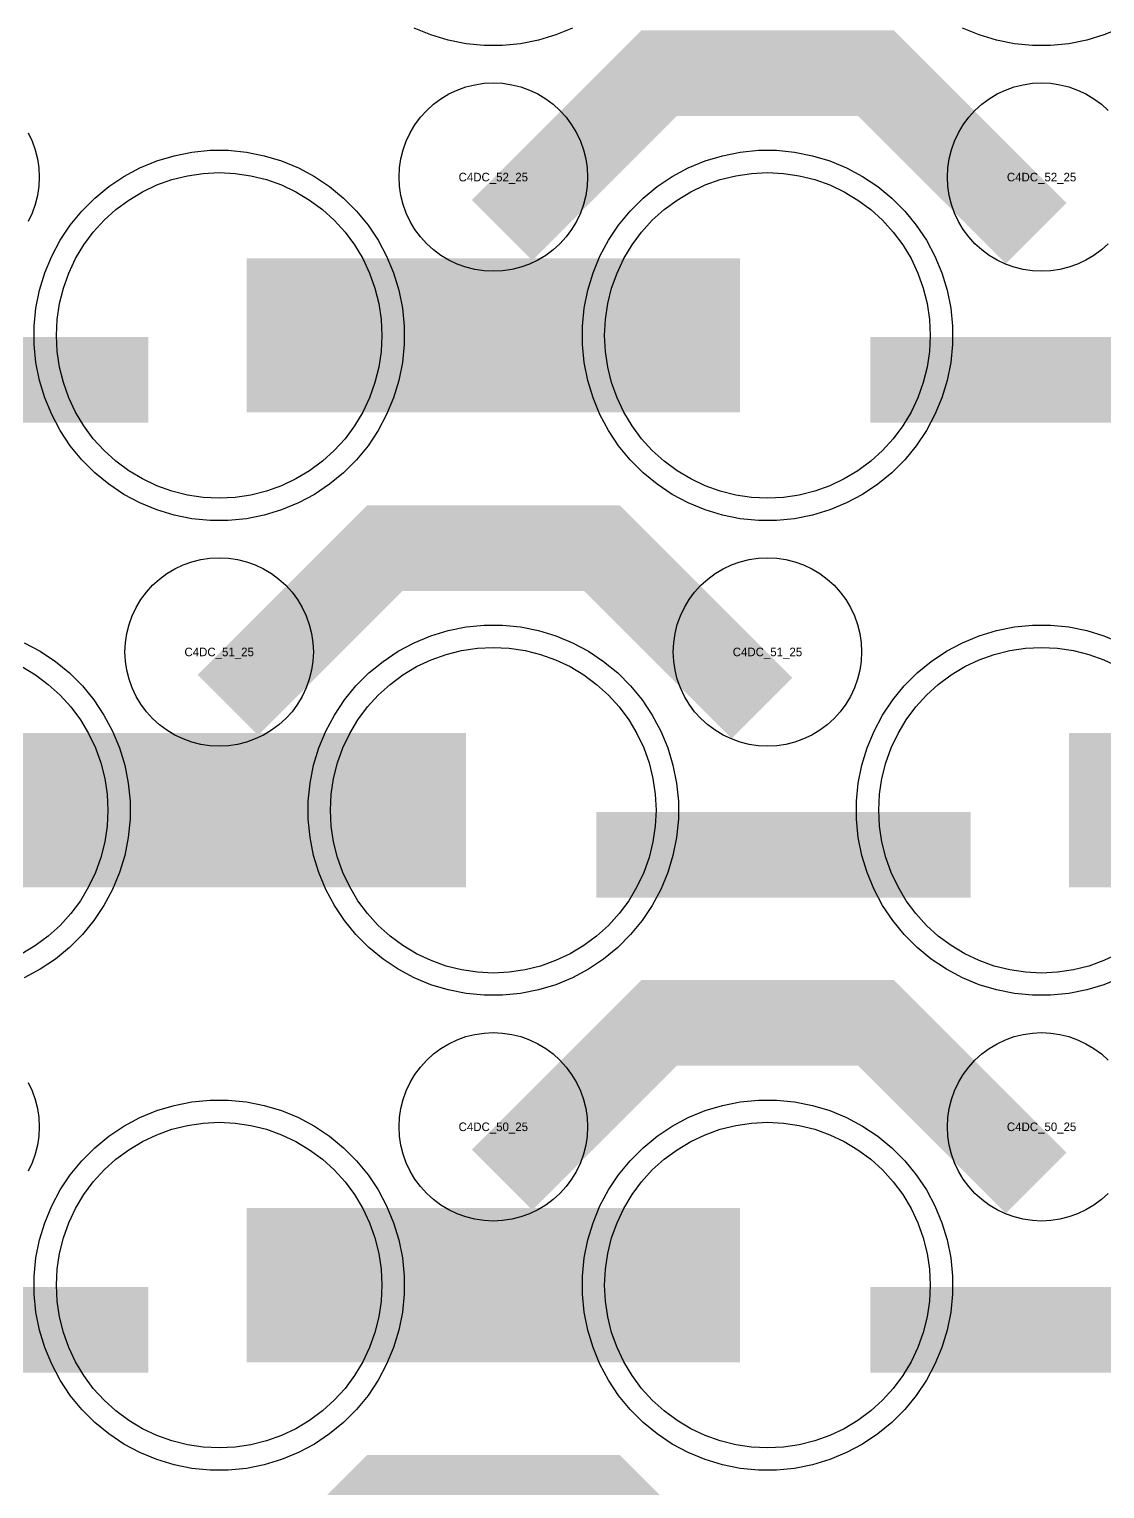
# Model space of a CAD drawing. Extents: x -11880 to 11880, y -14992 to 14992.
# Drawn here: x -4055.4 to -3741.5, y -7970.8 to -7544.9 of the extents above; entities that cross this region are included whole.
import ezdxf
from ezdxf.enums import TextEntityAlignment as Align

# ---------------------------------------------------------------- set-up
doc = ezdxf.new("R2010")
doc.units = 0
doc.header["$MEASUREMENT"] = 0
for name, color, linetype in [('GDS_775_DT_237', 138, 'CONTINUOUS'), ('RDL1_FS', 34, 'CONTINUOUS'), ('RDL_BS', 160, 'CONTINUOUS')]:
    doc.layers.add(name, color=color, linetype=linetype)

msp = doc.modelspace()

# ---------------------------------------------------------------- linework, layer by layer
at = {"layer": 'RDL1_FS'}
for points in [[(-4000, -7681.744), (-4004.657, -7681.515), (-4009.268, -7680.831), (-4013.791, -7679.699), (-4018.181, -7678.127), (-4022.395, -7676.135), (-4026.395, -7673.737), (-4030.14, -7670.959), (-4033.594, -7667.829), (-4036.724, -7664.375), (-4039.502, -7660.63), (-4041.9, -7656.63), (-4043.892, -7652.416), (-4045.464, -7648.026), (-4046.596, -7643.503), (-4047.28, -7638.892), (-4047.509, -7634.235), (-4047.28, -7629.578), (-4046.596, -7624.967), (-4045.464, -7620.444), (-4043.892, -7616.054), (-4041.9, -7611.84), (-4039.502, -7607.84), (-4036.724, -7604.095), (-4033.594, -7600.641), (-4030.14, -7597.511), (-4026.395, -7594.733), (-4022.395, -7592.335), (-4018.181, -7590.343), (-4013.791, -7588.771), (-4009.268, -7587.639), (-4004.657, -7586.955), (-4000, -7586.726), (-3995.343, -7586.955), (-3990.732, -7587.639), (-3986.209, -7588.771), (-3981.819, -7590.343), (-3977.605, -7592.335), (-3973.605, -7594.733), (-3969.86, -7597.511), (-3966.406, -7600.641), (-3963.276, -7604.095), (-3960.498, -7607.84), (-3958.1, -7611.84), (-3956.108, -7616.054), (-3954.536, -7620.444), (-3953.404, -7624.967), (-3952.72, -7629.578), (-3952.491, -7634.235), (-3952.72, -7638.892), (-3953.404, -7643.503), (-3954.536, -7648.026), (-3956.108, -7652.416), (-3958.1, -7656.63), (-3960.498, -7660.63), (-3963.276, -7664.375), (-3966.406, -7667.829), (-3969.86, -7670.959), (-3973.605, -7673.737), (-3977.605, -7676.135), (-3981.819, -7678.127), (-3986.209, -7679.699), (-3990.732, -7680.831), (-3995.343, -7681.515)], [(-3840, -7681.744), (-3844.657, -7681.515), (-3849.268, -7680.831), (-3853.791, -7679.699), (-3858.181, -7678.127), (-3862.395, -7676.135), (-3866.395, -7673.737), (-3870.14, -7670.959), (-3873.594, -7667.829), (-3876.724, -7664.375), (-3879.502, -7660.63), (-3881.9, -7656.63), (-3883.892, -7652.416), (-3885.464, -7648.026), (-3886.596, -7643.503), (-3887.28, -7638.892), (-3887.509, -7634.235), (-3887.28, -7629.578), (-3886.596, -7624.967), (-3885.464, -7620.444), (-3883.892, -7616.054), (-3881.9, -7611.84), (-3879.502, -7607.84), (-3876.724, -7604.095), (-3873.594, -7600.641), (-3870.14, -7597.511), (-3866.395, -7594.733), (-3862.395, -7592.335), (-3858.181, -7590.343), (-3853.791, -7588.771), (-3849.268, -7587.639), (-3844.657, -7586.955), (-3840, -7586.726), (-3835.343, -7586.955), (-3830.732, -7587.639), (-3826.209, -7588.771), (-3821.819, -7590.343), (-3817.605, -7592.335), (-3813.605, -7594.733), (-3809.86, -7597.511), (-3806.406, -7600.641), (-3803.276, -7604.095), (-3800.498, -7607.84), (-3798.1, -7611.84), (-3796.108, -7616.054), (-3794.536, -7620.444), (-3793.404, -7624.967), (-3792.72, -7629.578), (-3792.491, -7634.235), (-3792.72, -7638.892), (-3793.404, -7643.503), (-3794.536, -7648.026), (-3796.108, -7652.416), (-3798.1, -7656.63), (-3800.498, -7660.63), (-3803.276, -7664.375), (-3806.406, -7667.829), (-3809.86, -7670.959), (-3813.605, -7673.737), (-3817.605, -7676.135), (-3821.819, -7678.127), (-3826.209, -7679.699), (-3830.732, -7680.831), (-3835.343, -7681.515)], [(-3920, -7820.304), (-3924.657, -7820.075), (-3929.268, -7819.391), (-3933.791, -7818.259), (-3938.181, -7816.687), (-3942.395, -7814.695), (-3946.395, -7812.297), (-3950.14, -7809.519), (-3953.594, -7806.389), (-3956.724, -7802.935), (-3959.502, -7799.19), (-3961.9, -7795.19), (-3963.892, -7790.976), (-3965.464, -7786.586), (-3966.596, -7782.063), (-3967.28, -7777.452), (-3967.509, -7772.795), (-3967.28, -7768.138), (-3966.596, -7763.527), (-3965.464, -7759.004), (-3963.892, -7754.614), (-3961.9, -7750.4), (-3959.502, -7746.4), (-3956.724, -7742.655), (-3953.594, -7739.201), (-3950.14, -7736.071), (-3946.395, -7733.293), (-3942.395, -7730.895), (-3938.181, -7728.903), (-3933.791, -7727.331), (-3929.268, -7726.199), (-3924.657, -7725.515), (-3920, -7725.286), (-3915.343, -7725.515), (-3910.732, -7726.199), (-3906.209, -7727.331), (-3901.819, -7728.903), (-3897.605, -7730.895), (-3893.605, -7733.293), (-3889.86, -7736.071), (-3886.406, -7739.201), (-3883.276, -7742.655), (-3880.498, -7746.4), (-3878.1, -7750.4), (-3876.108, -7754.614), (-3874.536, -7759.004), (-3873.404, -7763.527), (-3872.72, -7768.138), (-3872.491, -7772.795), (-3872.72, -7777.452), (-3873.404, -7782.063), (-3874.536, -7786.586), (-3876.108, -7790.976), (-3878.1, -7795.19), (-3880.498, -7799.19), (-3883.276, -7802.935), (-3886.406, -7806.389), (-3889.86, -7809.519), (-3893.605, -7812.297), (-3897.605, -7814.695), (-3901.819, -7816.687), (-3906.209, -7818.259), (-3910.732, -7819.391), (-3915.343, -7820.075)], [(-4000, -7958.869), (-4004.657, -7958.64), (-4009.268, -7957.956), (-4013.791, -7956.824), (-4018.181, -7955.252), (-4022.395, -7953.26), (-4026.395, -7950.862), (-4030.14, -7948.084), (-4033.594, -7944.954), (-4036.724, -7941.5), (-4039.502, -7937.755), (-4041.9, -7933.755), (-4043.892, -7929.541), (-4045.464, -7925.151), (-4046.596, -7920.628), (-4047.28, -7916.017), (-4047.509, -7911.36), (-4047.28, -7906.703), (-4046.596, -7902.092), (-4045.464, -7897.569), (-4043.892, -7893.179), (-4041.9, -7888.965), (-4039.502, -7884.965), (-4036.724, -7881.22), (-4033.594, -7877.766), (-4030.14, -7874.636), (-4026.395, -7871.858), (-4022.395, -7869.46), (-4018.181, -7867.468), (-4013.791, -7865.896), (-4009.268, -7864.764), (-4004.657, -7864.08), (-4000, -7863.851), (-3995.343, -7864.08), (-3990.732, -7864.764), (-3986.209, -7865.896), (-3981.819, -7867.468), (-3977.605, -7869.46), (-3973.605, -7871.858), (-3969.86, -7874.636), (-3966.406, -7877.766), (-3963.276, -7881.22), (-3960.498, -7884.965), (-3958.1, -7888.965), (-3956.108, -7893.179), (-3954.536, -7897.569), (-3953.404, -7902.092), (-3952.72, -7906.703), (-3952.491, -7911.36), (-3952.72, -7916.017), (-3953.404, -7920.628), (-3954.536, -7925.151), (-3956.108, -7929.541), (-3958.1, -7933.755), (-3960.498, -7937.755), (-3963.276, -7941.5), (-3966.406, -7944.954), (-3969.86, -7948.084), (-3973.605, -7950.862), (-3977.605, -7953.26), (-3981.819, -7955.252), (-3986.209, -7956.824), (-3990.732, -7957.956), (-3995.343, -7958.64)], [(-3840, -7958.869), (-3844.657, -7958.64), (-3849.268, -7957.956), (-3853.791, -7956.824), (-3858.181, -7955.252), (-3862.395, -7953.26), (-3866.395, -7950.862), (-3870.14, -7948.084), (-3873.594, -7944.954), (-3876.724, -7941.5), (-3879.502, -7937.755), (-3881.9, -7933.755), (-3883.892, -7929.541), (-3885.464, -7925.151), (-3886.596, -7920.628), (-3887.28, -7916.017), (-3887.509, -7911.36), (-3887.28, -7906.703), (-3886.596, -7902.092), (-3885.464, -7897.569), (-3883.892, -7893.179), (-3881.9, -7888.965), (-3879.502, -7884.965), (-3876.724, -7881.22), (-3873.594, -7877.766), (-3870.14, -7874.636), (-3866.395, -7871.858), (-3862.395, -7869.46), (-3858.181, -7867.468), (-3853.791, -7865.896), (-3849.268, -7864.764), (-3844.657, -7864.08), (-3840, -7863.851), (-3835.343, -7864.08), (-3830.732, -7864.764), (-3826.209, -7865.896), (-3821.819, -7867.468), (-3817.605, -7869.46), (-3813.605, -7871.858), (-3809.86, -7874.636), (-3806.406, -7877.766), (-3803.276, -7881.22), (-3800.498, -7884.965), (-3798.1, -7888.965), (-3796.108, -7893.179), (-3794.536, -7897.569), (-3793.404, -7902.092), (-3792.72, -7906.703), (-3792.491, -7911.36), (-3792.72, -7916.017), (-3793.404, -7920.628), (-3794.536, -7925.151), (-3796.108, -7929.541), (-3798.1, -7933.755), (-3800.498, -7937.755), (-3803.276, -7941.5), (-3806.406, -7944.954), (-3809.86, -7948.084), (-3813.605, -7950.862), (-3817.605, -7953.26), (-3821.819, -7955.252), (-3826.209, -7956.824), (-3830.732, -7957.956), (-3835.343, -7958.64)]]:
    msp.add_lwpolyline(points, close=True, dxfattribs=at)
for points in [[(-3991.998, -7634.235, 45, 45, 0), (-3919.998, -7634.235, 45, 45, 0)], [(-3919.998, -7634.235, 45, 45, 0), (-3847.998, -7634.235, 45, 45, 0)], [(-4071.998, -7772.795, 45, 45, 0), (-3999.998, -7772.795, 45, 45, 0)], [(-3999.998, -7772.795, 45, 45, 0), (-3927.998, -7772.795, 45, 45, 0)], [(-3751.998, -7772.795, 45, 45, 0), (-3679.998, -7772.795, 45, 45, 0)], [(-3991.998, -7911.36, 45, 45, 0), (-3919.998, -7911.36, 45, 45, 0)], [(-3919.998, -7911.36, 45, 45, 0), (-3847.998, -7911.36, 45, 45, 0)]]:
    msp.add_lwpolyline(points, format="xyseb", dxfattribs=at)
for points in [[(-3737.605, -7814.695), (-3741.819, -7816.687), (-3746.209, -7818.259), (-3750.732, -7819.391), (-3755.343, -7820.075), (-3760, -7820.304), (-3764.657, -7820.075), (-3769.268, -7819.391), (-3773.791, -7818.259), (-3778.181, -7816.687), (-3782.395, -7814.695), (-3786.395, -7812.297), (-3790.14, -7809.519), (-3793.594, -7806.389), (-3796.724, -7802.935), (-3799.502, -7799.19), (-3801.9, -7795.19), (-3803.892, -7790.976), (-3805.464, -7786.586), (-3806.596, -7782.063), (-3807.28, -7777.452), (-3807.509, -7772.795), (-3807.28, -7768.138), (-3806.596, -7763.527), (-3805.464, -7759.004), (-3803.892, -7754.614), (-3801.9, -7750.4), (-3799.502, -7746.4), (-3796.724, -7742.655), (-3793.594, -7739.201), (-3790.14, -7736.071), (-3786.395, -7733.293), (-3782.395, -7730.895), (-3778.181, -7728.903), (-3773.791, -7727.331), (-3769.268, -7726.199), (-3764.657, -7725.515), (-3760, -7725.286), (-3755.343, -7725.515), (-3750.732, -7726.199), (-3746.209, -7727.331), (-3741.819, -7728.903), (-3737.605, -7730.895)], [(-4057.605, -7730.895), (-4053.605, -7733.293), (-4049.86, -7736.071), (-4046.406, -7739.201), (-4043.276, -7742.655), (-4040.498, -7746.4), (-4038.1, -7750.4), (-4036.108, -7754.614), (-4034.536, -7759.004), (-4033.404, -7763.527), (-4032.72, -7768.138), (-4032.491, -7772.795), (-4032.72, -7777.452), (-4033.404, -7782.063), (-4034.536, -7786.586), (-4036.108, -7790.976), (-4038.1, -7795.19), (-4040.498, -7799.19), (-4043.276, -7802.935), (-4046.406, -7806.389), (-4049.86, -7809.519), (-4053.605, -7812.297), (-4057.605, -7814.695)]]:
    msp.add_lwpolyline(points, dxfattribs=at)
at = {"layer": 'RDL_BS'}
for points in [[(-3896.885, -7544.545), (-3901.795, -7546.576), (-3906.835, -7548.107), (-3912.062, -7549.153), (-3917.356, -7549.67), (-3922.644, -7549.67), (-3927.938, -7549.153), (-3933.165, -7548.107), (-3938.205, -7546.576), (-3943.115, -7544.545)], [(-3736.885, -7544.545), (-3741.795, -7546.576), (-3746.835, -7548.107), (-3752.062, -7549.153), (-3757.356, -7549.67), (-3762.644, -7549.67), (-3767.938, -7549.153), (-3773.165, -7548.107), (-3778.205, -7546.576), (-3783.115, -7544.545)], [(-3740.558, -7607.489), (-3742.557, -7609.301), (-3744.72, -7610.904), (-3747.044, -7612.297), (-3749.481, -7613.449), (-3752.016, -7614.356), (-3754.635, -7615.013), (-3757.307, -7615.409), (-3760, -7615.541), (-3762.693, -7615.409), (-3765.365, -7615.013), (-3767.984, -7614.356), (-3770.519, -7613.449), (-3772.956, -7612.297), (-3775.28, -7610.904), (-3777.443, -7609.301), (-3779.442, -7607.489), (-3781.254, -7605.49), (-3782.857, -7603.327), (-3784.25, -7601.003), (-3785.402, -7598.566), (-3786.309, -7596.031), (-3786.966, -7593.412), (-3787.362, -7590.74), (-3787.494, -7588.047), (-3787.362, -7585.354), (-3786.966, -7582.682), (-3786.309, -7580.063), (-3785.402, -7577.528), (-3784.25, -7575.091), (-3782.857, -7572.767), (-3781.254, -7570.604), (-3779.442, -7568.605), (-3777.443, -7566.793), (-3775.28, -7565.19), (-3772.956, -7563.797), (-3770.519, -7562.645), (-3767.984, -7561.738), (-3765.365, -7561.081), (-3762.693, -7560.685), (-3760, -7560.553), (-3757.307, -7560.685), (-3754.635, -7561.081), (-3752.016, -7561.738), (-3749.481, -7562.645), (-3747.044, -7563.797), (-3744.72, -7565.19), (-3742.557, -7566.793), (-3740.558, -7568.605)], [(-4055.75, -7575.091), (-4054.598, -7577.528), (-4053.691, -7580.063), (-4053.034, -7582.682), (-4052.638, -7585.354), (-4052.506, -7588.047), (-4052.638, -7590.74), (-4053.034, -7593.412), (-4053.691, -7596.031), (-4054.598, -7598.566), (-4055.75, -7601.003)], [(-3736.885, -7821.67), (-3741.795, -7823.701), (-3746.835, -7825.232), (-3752.062, -7826.278), (-3757.356, -7826.795), (-3762.644, -7826.795), (-3767.938, -7826.278), (-3773.165, -7825.232), (-3778.205, -7823.701), (-3783.115, -7821.67), (-3787.777, -7819.178), (-3792.191, -7816.231), (-3796.292, -7812.869), (-3800.074, -7809.087), (-3803.436, -7804.986), (-3806.383, -7800.572), (-3808.875, -7795.91), (-3810.906, -7791), (-3812.437, -7785.96), (-3813.483, -7780.733), (-3814, -7775.439), (-3814, -7770.151), (-3813.483, -7764.857), (-3812.437, -7759.63), (-3810.906, -7754.59), (-3808.875, -7749.68), (-3806.383, -7745.018), (-3803.436, -7740.604), (-3800.074, -7736.503), (-3796.292, -7732.721), (-3792.191, -7729.359), (-3787.777, -7726.412), (-3783.115, -7723.92), (-3778.205, -7721.889), (-3773.165, -7720.358), (-3767.938, -7719.312), (-3762.644, -7718.795), (-3757.356, -7718.795), (-3752.062, -7719.312), (-3746.835, -7720.358), (-3741.795, -7721.889), (-3736.885, -7723.92)], [(-4056.885, -7723.92), (-4052.223, -7726.412), (-4047.809, -7729.359), (-4043.708, -7732.721), (-4039.926, -7736.503), (-4036.564, -7740.604), (-4033.617, -7745.018), (-4031.125, -7749.68), (-4029.094, -7754.59), (-4027.563, -7759.63), (-4026.517, -7764.857), (-4026, -7770.151), (-4026, -7775.439), (-4026.517, -7780.733), (-4027.563, -7785.96), (-4029.094, -7791), (-4031.125, -7795.91), (-4033.617, -7800.572), (-4036.564, -7804.986), (-4039.926, -7809.087), (-4043.708, -7812.869), (-4047.809, -7816.231), (-4052.223, -7819.178), (-4056.885, -7821.67)], [(-3740.558, -7884.614), (-3742.557, -7886.426), (-3744.72, -7888.029), (-3747.044, -7889.422), (-3749.481, -7890.574), (-3752.016, -7891.481), (-3754.635, -7892.138), (-3757.307, -7892.534), (-3760, -7892.666), (-3762.693, -7892.534), (-3765.365, -7892.138), (-3767.984, -7891.481), (-3770.519, -7890.574), (-3772.956, -7889.422), (-3775.28, -7888.029), (-3777.443, -7886.426), (-3779.442, -7884.614), (-3781.254, -7882.615), (-3782.857, -7880.452), (-3784.25, -7878.128), (-3785.402, -7875.691), (-3786.309, -7873.156), (-3786.966, -7870.537), (-3787.362, -7867.865), (-3787.494, -7865.172), (-3787.362, -7862.479), (-3786.966, -7859.807), (-3786.309, -7857.188), (-3785.402, -7854.653), (-3784.25, -7852.216), (-3782.857, -7849.892), (-3781.254, -7847.729), (-3779.442, -7845.73), (-3777.443, -7843.918), (-3775.28, -7842.315), (-3772.956, -7840.922), (-3770.519, -7839.77), (-3767.984, -7838.863), (-3765.365, -7838.206), (-3762.693, -7837.81), (-3760, -7837.678), (-3757.307, -7837.81), (-3754.635, -7838.206), (-3752.016, -7838.863), (-3749.481, -7839.77), (-3747.044, -7840.922), (-3744.72, -7842.315), (-3742.557, -7843.918), (-3740.558, -7845.73)], [(-4055.75, -7852.216), (-4054.598, -7854.653), (-4053.691, -7857.188), (-4053.034, -7859.807), (-4052.638, -7862.479), (-4052.506, -7865.172), (-4052.638, -7867.865), (-4053.034, -7870.537), (-4053.691, -7873.156), (-4054.598, -7875.691), (-4055.75, -7878.128)]]:
    msp.add_lwpolyline(points, dxfattribs=at)
for points in [[(-3917.438, -7603.549, 25, 25, 0), (-3871.623, -7557.734, 25, 25, 0), (-3838.07, -7557.734, 25, 25, 0)], [(-3761.599, -7604.448, 25, 25, 0), (-3808.313, -7557.734, 25, 25, 0), (-3838.071, -7557.734, 25, 25, 0)], [(-4129.984, -7647.248, 25, 25, 0), (-4020.719, -7647.248, 25, 25, 0)], [(-3809.984, -7647.248, 25, 25, 0), (-3700.719, -7647.248, 25, 25, 0)], [(-3997.438, -7742.109, 25, 25, 0), (-3951.623, -7696.294, 25, 25, 0), (-3918.07, -7696.294, 25, 25, 0)], [(-3841.599, -7743.008, 25, 25, 0), (-3888.313, -7696.294, 25, 25, 0), (-3918.071, -7696.294, 25, 25, 0)], [(-3889.984, -7785.808, 25, 25, 0), (-3780.719, -7785.808, 25, 25, 0)], [(-3917.438, -7880.674, 25, 25, 0), (-3871.623, -7834.859, 25, 25, 0), (-3838.07, -7834.859, 25, 25, 0)], [(-3761.599, -7881.573, 25, 25, 0), (-3808.313, -7834.859, 25, 25, 0), (-3838.071, -7834.859, 25, 25, 0)], [(-4129.984, -7924.373, 25, 25, 0), (-4020.719, -7924.373, 25, 25, 0)], [(-3809.984, -7924.373, 25, 25, 0), (-3700.719, -7924.373, 25, 25, 0)], [(-3997.438, -8019.239, 25, 25, 0), (-3951.623, -7973.424, 25, 25, 0), (-3918.07, -7973.424, 25, 25, 0)], [(-3841.599, -8020.138, 25, 25, 0), (-3888.313, -7973.424, 25, 25, 0), (-3918.071, -7973.424, 25, 25, 0)]]:
    msp.add_lwpolyline(points, format="xyseb", dxfattribs=at)
for points in [[(-3920, -7615.541), (-3922.693, -7615.409), (-3925.365, -7615.013), (-3927.984, -7614.356), (-3930.519, -7613.449), (-3932.956, -7612.297), (-3935.28, -7610.904), (-3937.443, -7609.301), (-3939.442, -7607.489), (-3941.254, -7605.49), (-3942.857, -7603.327), (-3944.25, -7601.003), (-3945.402, -7598.566), (-3946.309, -7596.031), (-3946.966, -7593.412), (-3947.362, -7590.74), (-3947.494, -7588.047), (-3947.362, -7585.354), (-3946.966, -7582.682), (-3946.309, -7580.063), (-3945.402, -7577.528), (-3944.25, -7575.091), (-3942.857, -7572.767), (-3941.254, -7570.604), (-3939.442, -7568.605), (-3937.443, -7566.793), (-3935.28, -7565.19), (-3932.956, -7563.797), (-3930.519, -7562.645), (-3927.984, -7561.738), (-3925.365, -7561.081), (-3922.693, -7560.685), (-3920, -7560.553), (-3917.307, -7560.685), (-3914.635, -7561.081), (-3912.016, -7561.738), (-3909.481, -7562.645), (-3907.044, -7563.797), (-3904.72, -7565.19), (-3902.557, -7566.793), (-3900.558, -7568.605), (-3898.746, -7570.604), (-3897.143, -7572.767), (-3895.75, -7575.091), (-3894.598, -7577.528), (-3893.691, -7580.063), (-3893.034, -7582.682), (-3892.638, -7585.354), (-3892.506, -7588.047), (-3892.638, -7590.74), (-3893.034, -7593.412), (-3893.691, -7596.031), (-3894.598, -7598.566), (-3895.75, -7601.003), (-3897.143, -7603.327), (-3898.746, -7605.49), (-3900.558, -7607.489), (-3902.557, -7609.301), (-3904.72, -7610.904), (-3907.044, -7612.297), (-3909.481, -7613.449), (-3912.016, -7614.356), (-3914.635, -7615.013), (-3917.307, -7615.409)], [(-4002.644, -7688.235), (-4007.938, -7687.718), (-4013.165, -7686.672), (-4018.205, -7685.141), (-4023.115, -7683.11), (-4027.777, -7680.618), (-4032.191, -7677.671), (-4036.292, -7674.309), (-4040.074, -7670.527), (-4043.436, -7666.426), (-4046.383, -7662.012), (-4048.875, -7657.35), (-4050.906, -7652.44), (-4052.437, -7647.4), (-4053.483, -7642.173), (-4054, -7636.879), (-4054, -7631.591), (-4053.483, -7626.297), (-4052.437, -7621.07), (-4050.906, -7616.03), (-4048.875, -7611.12), (-4046.383, -7606.458), (-4043.436, -7602.044), (-4040.074, -7597.943), (-4036.292, -7594.161), (-4032.191, -7590.799), (-4027.777, -7587.852), (-4023.115, -7585.36), (-4018.205, -7583.329), (-4013.165, -7581.798), (-4007.938, -7580.752), (-4002.644, -7580.235), (-3997.356, -7580.235), (-3992.062, -7580.752), (-3986.835, -7581.798), (-3981.795, -7583.329), (-3976.885, -7585.36), (-3972.223, -7587.852), (-3967.809, -7590.799), (-3963.708, -7594.161), (-3959.926, -7597.943), (-3956.564, -7602.044), (-3953.617, -7606.458), (-3951.125, -7611.12), (-3949.094, -7616.03), (-3947.563, -7621.07), (-3946.517, -7626.297), (-3946, -7631.591), (-3946, -7636.879), (-3946.517, -7642.173), (-3947.563, -7647.4), (-3949.094, -7652.44), (-3951.125, -7657.35), (-3953.617, -7662.012), (-3956.564, -7666.426), (-3959.926, -7670.527), (-3963.708, -7674.309), (-3967.809, -7677.671), (-3972.223, -7680.618), (-3976.885, -7683.11), (-3981.795, -7685.141), (-3986.835, -7686.672), (-3992.062, -7687.718), (-3997.356, -7688.235)], [(-3842.644, -7688.235), (-3847.938, -7687.718), (-3853.165, -7686.672), (-3858.205, -7685.141), (-3863.115, -7683.11), (-3867.777, -7680.618), (-3872.191, -7677.671), (-3876.292, -7674.309), (-3880.074, -7670.527), (-3883.436, -7666.426), (-3886.383, -7662.012), (-3888.875, -7657.35), (-3890.906, -7652.44), (-3892.437, -7647.4), (-3893.483, -7642.173), (-3894, -7636.879), (-3894, -7631.591), (-3893.483, -7626.297), (-3892.437, -7621.07), (-3890.906, -7616.03), (-3888.875, -7611.12), (-3886.383, -7606.458), (-3883.436, -7602.044), (-3880.074, -7597.943), (-3876.292, -7594.161), (-3872.191, -7590.799), (-3867.777, -7587.852), (-3863.115, -7585.36), (-3858.205, -7583.329), (-3853.165, -7581.798), (-3847.938, -7580.752), (-3842.644, -7580.235), (-3837.356, -7580.235), (-3832.062, -7580.752), (-3826.835, -7581.798), (-3821.795, -7583.329), (-3816.885, -7585.36), (-3812.223, -7587.852), (-3807.809, -7590.799), (-3803.708, -7594.161), (-3799.926, -7597.943), (-3796.564, -7602.044), (-3793.617, -7606.458), (-3791.125, -7611.12), (-3789.094, -7616.03), (-3787.563, -7621.07), (-3786.517, -7626.297), (-3786, -7631.591), (-3786, -7636.879), (-3786.517, -7642.173), (-3787.563, -7647.4), (-3789.094, -7652.44), (-3791.125, -7657.35), (-3793.617, -7662.012), (-3796.564, -7666.426), (-3799.926, -7670.527), (-3803.708, -7674.309), (-3807.809, -7677.671), (-3812.223, -7680.618), (-3816.885, -7683.11), (-3821.795, -7685.141), (-3826.835, -7686.672), (-3832.062, -7687.718), (-3837.356, -7688.235)], [(-4000, -7754.101), (-4002.693, -7753.969), (-4005.365, -7753.573), (-4007.984, -7752.916), (-4010.519, -7752.009), (-4012.956, -7750.857), (-4015.28, -7749.464), (-4017.443, -7747.861), (-4019.442, -7746.049), (-4021.254, -7744.05), (-4022.857, -7741.887), (-4024.25, -7739.563), (-4025.402, -7737.126), (-4026.309, -7734.591), (-4026.966, -7731.972), (-4027.362, -7729.3), (-4027.494, -7726.607), (-4027.362, -7723.914), (-4026.966, -7721.242), (-4026.309, -7718.623), (-4025.402, -7716.088), (-4024.25, -7713.651), (-4022.857, -7711.327), (-4021.254, -7709.164), (-4019.442, -7707.165), (-4017.443, -7705.353), (-4015.28, -7703.75), (-4012.956, -7702.357), (-4010.519, -7701.205), (-4007.984, -7700.298), (-4005.365, -7699.641), (-4002.693, -7699.245), (-4000, -7699.113), (-3997.307, -7699.245), (-3994.635, -7699.641), (-3992.016, -7700.298), (-3989.481, -7701.205), (-3987.044, -7702.357), (-3984.72, -7703.75), (-3982.557, -7705.353), (-3980.558, -7707.165), (-3978.746, -7709.164), (-3977.143, -7711.327), (-3975.75, -7713.651), (-3974.598, -7716.088), (-3973.691, -7718.623), (-3973.034, -7721.242), (-3972.638, -7723.914), (-3972.506, -7726.607), (-3972.638, -7729.3), (-3973.034, -7731.972), (-3973.691, -7734.591), (-3974.598, -7737.126), (-3975.75, -7739.563), (-3977.143, -7741.887), (-3978.746, -7744.05), (-3980.558, -7746.049), (-3982.557, -7747.861), (-3984.72, -7749.464), (-3987.044, -7750.857), (-3989.481, -7752.009), (-3992.016, -7752.916), (-3994.635, -7753.573), (-3997.307, -7753.969)], [(-3840, -7754.101), (-3842.693, -7753.969), (-3845.365, -7753.573), (-3847.984, -7752.916), (-3850.519, -7752.009), (-3852.956, -7750.857), (-3855.28, -7749.464), (-3857.443, -7747.861), (-3859.442, -7746.049), (-3861.254, -7744.05), (-3862.857, -7741.887), (-3864.25, -7739.563), (-3865.402, -7737.126), (-3866.309, -7734.591), (-3866.966, -7731.972), (-3867.362, -7729.3), (-3867.494, -7726.607), (-3867.362, -7723.914), (-3866.966, -7721.242), (-3866.309, -7718.623), (-3865.402, -7716.088), (-3864.25, -7713.651), (-3862.857, -7711.327), (-3861.254, -7709.164), (-3859.442, -7707.165), (-3857.443, -7705.353), (-3855.28, -7703.75), (-3852.956, -7702.357), (-3850.519, -7701.205), (-3847.984, -7700.298), (-3845.365, -7699.641), (-3842.693, -7699.245), (-3840, -7699.113), (-3837.307, -7699.245), (-3834.635, -7699.641), (-3832.016, -7700.298), (-3829.481, -7701.205), (-3827.044, -7702.357), (-3824.72, -7703.75), (-3822.557, -7705.353), (-3820.558, -7707.165), (-3818.746, -7709.164), (-3817.143, -7711.327), (-3815.75, -7713.651), (-3814.598, -7716.088), (-3813.691, -7718.623), (-3813.034, -7721.242), (-3812.638, -7723.914), (-3812.506, -7726.607), (-3812.638, -7729.3), (-3813.034, -7731.972), (-3813.691, -7734.591), (-3814.598, -7737.126), (-3815.75, -7739.563), (-3817.143, -7741.887), (-3818.746, -7744.05), (-3820.558, -7746.049), (-3822.557, -7747.861), (-3824.72, -7749.464), (-3827.044, -7750.857), (-3829.481, -7752.009), (-3832.016, -7752.916), (-3834.635, -7753.573), (-3837.307, -7753.969)], [(-3922.644, -7826.795), (-3927.938, -7826.278), (-3933.165, -7825.232), (-3938.205, -7823.701), (-3943.115, -7821.67), (-3947.777, -7819.178), (-3952.191, -7816.231), (-3956.292, -7812.869), (-3960.074, -7809.087), (-3963.436, -7804.986), (-3966.383, -7800.572), (-3968.875, -7795.91), (-3970.906, -7791), (-3972.437, -7785.96), (-3973.483, -7780.733), (-3974, -7775.439), (-3974, -7770.151), (-3973.483, -7764.857), (-3972.437, -7759.63), (-3970.906, -7754.59), (-3968.875, -7749.68), (-3966.383, -7745.018), (-3963.436, -7740.604), (-3960.074, -7736.503), (-3956.292, -7732.721), (-3952.191, -7729.359), (-3947.777, -7726.412), (-3943.115, -7723.92), (-3938.205, -7721.889), (-3933.165, -7720.358), (-3927.938, -7719.312), (-3922.644, -7718.795), (-3917.356, -7718.795), (-3912.062, -7719.312), (-3906.835, -7720.358), (-3901.795, -7721.889), (-3896.885, -7723.92), (-3892.223, -7726.412), (-3887.809, -7729.359), (-3883.708, -7732.721), (-3879.926, -7736.503), (-3876.564, -7740.604), (-3873.617, -7745.018), (-3871.125, -7749.68), (-3869.094, -7754.59), (-3867.563, -7759.63), (-3866.517, -7764.857), (-3866, -7770.151), (-3866, -7775.439), (-3866.517, -7780.733), (-3867.563, -7785.96), (-3869.094, -7791), (-3871.125, -7795.91), (-3873.617, -7800.572), (-3876.564, -7804.986), (-3879.926, -7809.087), (-3883.708, -7812.869), (-3887.809, -7816.231), (-3892.223, -7819.178), (-3896.885, -7821.67), (-3901.795, -7823.701), (-3906.835, -7825.232), (-3912.062, -7826.278), (-3917.356, -7826.795)], [(-3920, -7892.666), (-3922.693, -7892.534), (-3925.365, -7892.138), (-3927.984, -7891.481), (-3930.519, -7890.574), (-3932.956, -7889.422), (-3935.28, -7888.029), (-3937.443, -7886.426), (-3939.442, -7884.614), (-3941.254, -7882.615), (-3942.857, -7880.452), (-3944.25, -7878.128), (-3945.402, -7875.691), (-3946.309, -7873.156), (-3946.966, -7870.537), (-3947.362, -7867.865), (-3947.494, -7865.172), (-3947.362, -7862.479), (-3946.966, -7859.807), (-3946.309, -7857.188), (-3945.402, -7854.653), (-3944.25, -7852.216), (-3942.857, -7849.892), (-3941.254, -7847.729), (-3939.442, -7845.73), (-3937.443, -7843.918), (-3935.28, -7842.315), (-3932.956, -7840.922), (-3930.519, -7839.77), (-3927.984, -7838.863), (-3925.365, -7838.206), (-3922.693, -7837.81), (-3920, -7837.678), (-3917.307, -7837.81), (-3914.635, -7838.206), (-3912.016, -7838.863), (-3909.481, -7839.77), (-3907.044, -7840.922), (-3904.72, -7842.315), (-3902.557, -7843.918), (-3900.558, -7845.73), (-3898.746, -7847.729), (-3897.143, -7849.892), (-3895.75, -7852.216), (-3894.598, -7854.653), (-3893.691, -7857.188), (-3893.034, -7859.807), (-3892.638, -7862.479), (-3892.506, -7865.172), (-3892.638, -7867.865), (-3893.034, -7870.537), (-3893.691, -7873.156), (-3894.598, -7875.691), (-3895.75, -7878.128), (-3897.143, -7880.452), (-3898.746, -7882.615), (-3900.558, -7884.614), (-3902.557, -7886.426), (-3904.72, -7888.029), (-3907.044, -7889.422), (-3909.481, -7890.574), (-3912.016, -7891.481), (-3914.635, -7892.138), (-3917.307, -7892.534)], [(-4002.644, -7965.36), (-4007.938, -7964.843), (-4013.165, -7963.797), (-4018.205, -7962.266), (-4023.115, -7960.235), (-4027.777, -7957.743), (-4032.191, -7954.796), (-4036.292, -7951.434), (-4040.074, -7947.652), (-4043.436, -7943.551), (-4046.383, -7939.137), (-4048.875, -7934.475), (-4050.906, -7929.565), (-4052.437, -7924.525), (-4053.483, -7919.298), (-4054, -7914.004), (-4054, -7908.716), (-4053.483, -7903.422), (-4052.437, -7898.195), (-4050.906, -7893.155), (-4048.875, -7888.245), (-4046.383, -7883.583), (-4043.436, -7879.169), (-4040.074, -7875.068), (-4036.292, -7871.286), (-4032.191, -7867.924), (-4027.777, -7864.977), (-4023.115, -7862.485), (-4018.205, -7860.454), (-4013.165, -7858.923), (-4007.938, -7857.877), (-4002.644, -7857.36), (-3997.356, -7857.36), (-3992.062, -7857.877), (-3986.835, -7858.923), (-3981.795, -7860.454), (-3976.885, -7862.485), (-3972.223, -7864.977), (-3967.809, -7867.924), (-3963.708, -7871.286), (-3959.926, -7875.068), (-3956.564, -7879.169), (-3953.617, -7883.583), (-3951.125, -7888.245), (-3949.094, -7893.155), (-3947.563, -7898.195), (-3946.517, -7903.422), (-3946, -7908.716), (-3946, -7914.004), (-3946.517, -7919.298), (-3947.563, -7924.525), (-3949.094, -7929.565), (-3951.125, -7934.475), (-3953.617, -7939.137), (-3956.564, -7943.551), (-3959.926, -7947.652), (-3963.708, -7951.434), (-3967.809, -7954.796), (-3972.223, -7957.743), (-3976.885, -7960.235), (-3981.795, -7962.266), (-3986.835, -7963.797), (-3992.062, -7964.843), (-3997.356, -7965.36)], [(-3842.644, -7965.36), (-3847.938, -7964.843), (-3853.165, -7963.797), (-3858.205, -7962.266), (-3863.115, -7960.235), (-3867.777, -7957.743), (-3872.191, -7954.796), (-3876.292, -7951.434), (-3880.074, -7947.652), (-3883.436, -7943.551), (-3886.383, -7939.137), (-3888.875, -7934.475), (-3890.906, -7929.565), (-3892.437, -7924.525), (-3893.483, -7919.298), (-3894, -7914.004), (-3894, -7908.716), (-3893.483, -7903.422), (-3892.437, -7898.195), (-3890.906, -7893.155), (-3888.875, -7888.245), (-3886.383, -7883.583), (-3883.436, -7879.169), (-3880.074, -7875.068), (-3876.292, -7871.286), (-3872.191, -7867.924), (-3867.777, -7864.977), (-3863.115, -7862.485), (-3858.205, -7860.454), (-3853.165, -7858.923), (-3847.938, -7857.877), (-3842.644, -7857.36), (-3837.356, -7857.36), (-3832.062, -7857.877), (-3826.835, -7858.923), (-3821.795, -7860.454), (-3816.885, -7862.485), (-3812.223, -7864.977), (-3807.809, -7867.924), (-3803.708, -7871.286), (-3799.926, -7875.068), (-3796.564, -7879.169), (-3793.617, -7883.583), (-3791.125, -7888.245), (-3789.094, -7893.155), (-3787.563, -7898.195), (-3786.517, -7903.422), (-3786, -7908.716), (-3786, -7914.004), (-3786.517, -7919.298), (-3787.563, -7924.525), (-3789.094, -7929.565), (-3791.125, -7934.475), (-3793.617, -7939.137), (-3796.564, -7943.551), (-3799.926, -7947.652), (-3803.708, -7951.434), (-3807.809, -7954.796), (-3812.223, -7957.743), (-3816.885, -7960.235), (-3821.795, -7962.266), (-3826.835, -7963.797), (-3832.062, -7964.843), (-3837.356, -7965.36)]]:
    msp.add_lwpolyline(points, close=True, dxfattribs=at)

# ---------------------------------------------------------------- texts
at = {"layer": 'GDS_775_DT_237'}
for s, p in [('C4DC_52_25', (-3920, -7588.047)), ('C4DC_52_25', (-3920, -7588.047)), ('C4DC_52_25', (-3760, -7588.047)), ('C4DC_52_25', (-3760, -7588.047)), ('C4DC_51_25', (-4000, -7726.607)), ('C4DC_51_25', (-4000, -7726.607)), ('C4DC_51_25', (-3840, -7726.607)), ('C4DC_51_25', (-3840, -7726.607)), ('C4DC_50_25', (-3920, -7865.172)), ('C4DC_50_25', (-3920, -7865.172)), ('C4DC_50_25', (-3760, -7865.172)), ('C4DC_50_25', (-3760, -7865.172))]:
    msp.add_text(s, height=2.5, dxfattribs=at).set_placement(p, align=Align.MIDDLE_CENTER)

doc.saveas('drawing.dxf')
